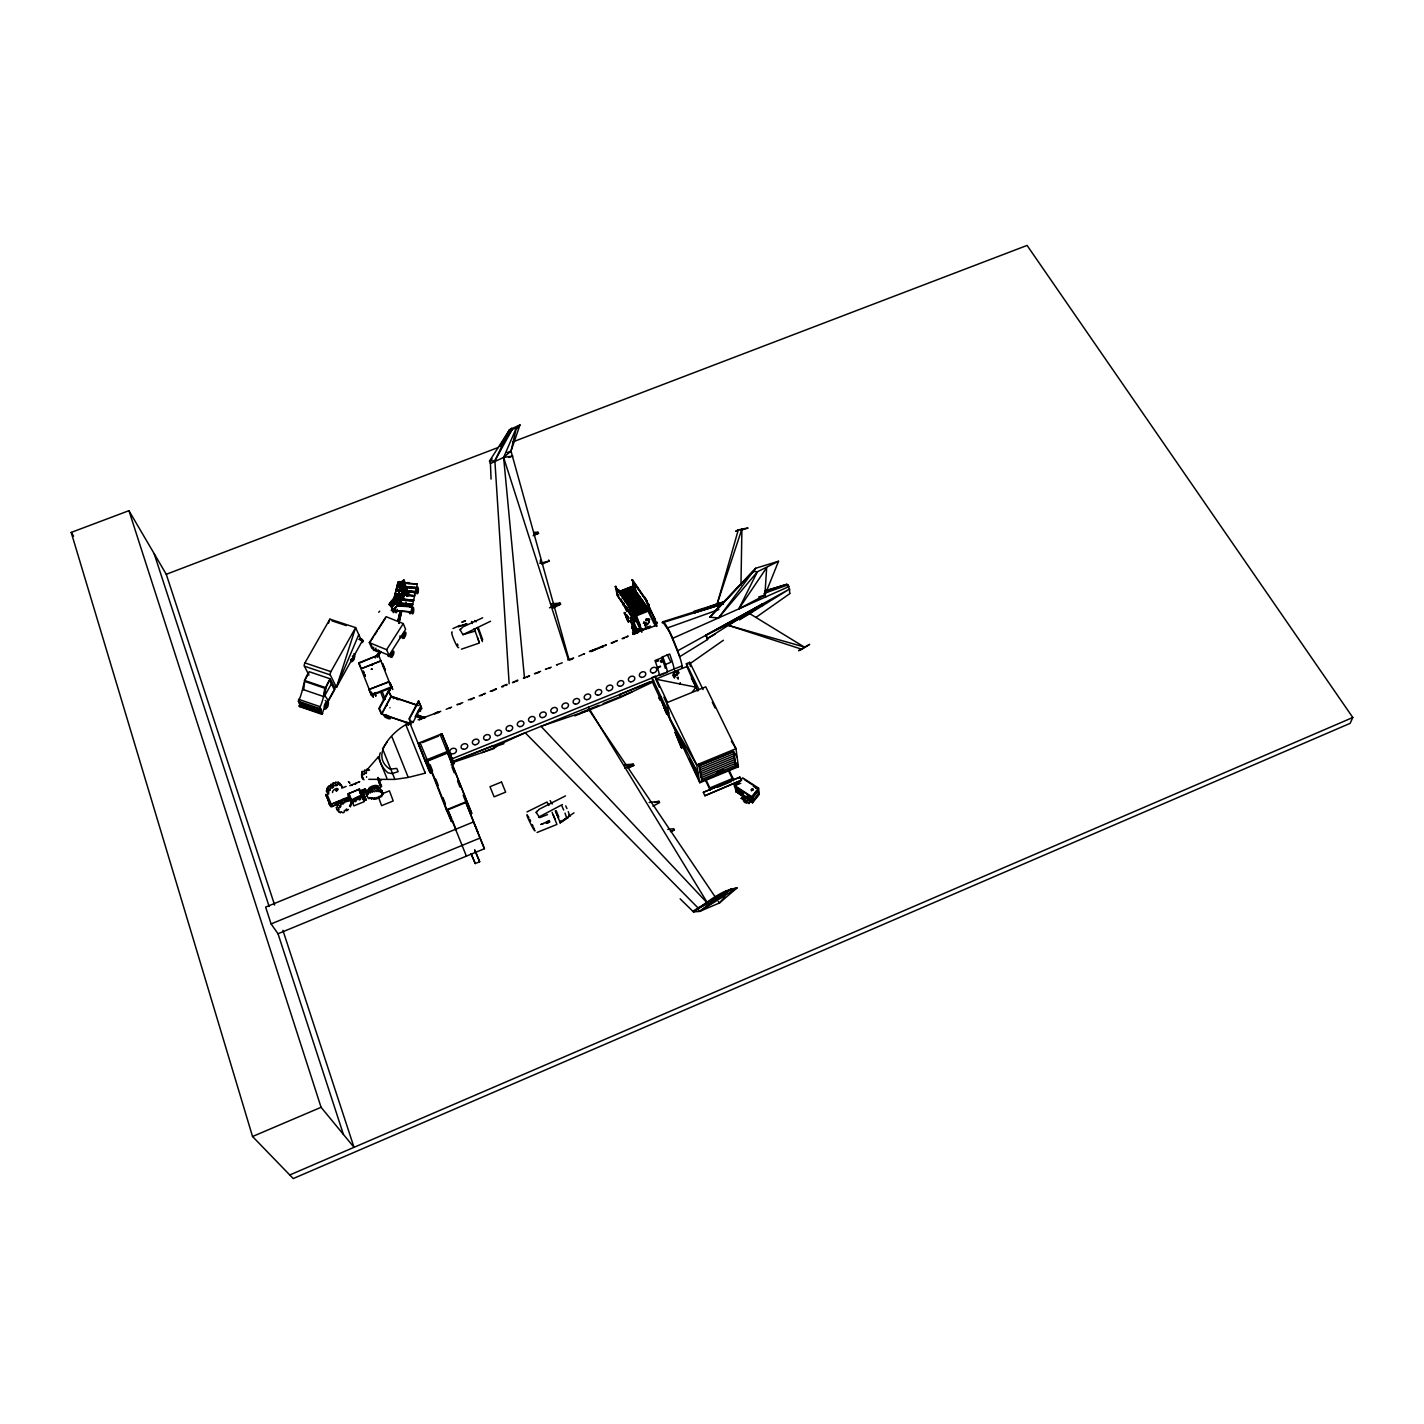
<?xml version="1.0" encoding="UTF-8"?>
<svg xmlns="http://www.w3.org/2000/svg" width="1424" height="1424" viewBox="0 0 1424 1424"><rect width="100%" height="100%" fill="white"/><g stroke="black" fill="none" stroke-linecap="round" stroke-linejoin="round"><path stroke-width="1.5" d="M637.062 633.093L636.866 629.212L634.107 624.371M351.835 802.94L350.767 802.477M789.608 592.437L789.608 589.589M361.571 776.116C362.23 778.981 361.5 772.591 362.408 775.938L362.675 773.873L364.33 774.389L364.633 772.573L366.182 773.535L366.591 771.808M645.82 619.867L646.888 618.87L647.03 620.65L645.82 619.298L647.315 619.262L646.211 620.561M407.389 583.021C410.432 583.003 408.617 582.202 406.997 583.288M674.371 678.109L674.086 674.353M758.725 596.923L764.902 595.143L778.536 561.27L757.39 571.789L738.825 608.885L764.902 595.143L764.955 590.835M677.041 677.415L678.233 679.141L678.162 677.201M629.622 621.327L628.322 621.843L624.228 612.427L628.358 619.12L628.233 617.055M740.961 585.264L741.904 529.016L748.063 528.037L740.302 530.387M632.932 634.392C637.988 631.936 629.283 631.882 634.588 633.199L638.717 631.704M657.247 622.199L655.77 624.246M678.696 672.413L677.788 671.024M402.992 581.223L402.939 582.042M389.731 603.1L390.336 602.405L392.009 604.292M393.238 600.18L392.615 599.967M394.163 603.438L393.095 603.509L395.356 601.213M397.278 594.947L398.15 595.125L396.709 595.463M401.372 596.086L399.468 597.653L401.052 601.836L399.29 600.679M401.675 596.478L399.094 592.954L401.55 596.656M634.552 633.591L632.398 626.667M676.08 671.825L674.94 671.042C673.16 673.303 678.162 671.024 674.94 671.042L674.994 672.27M628.322 621.843C624.513 614.189 629.586 619.048 627.77 617.464M380.119 795.927L379.14 798.063L378.909 796.532M337.951 810.185C338.467 812.445 337.737 808.903 339.054 809.882L338.253 807.96L340.211 807.39L339.517 805.699L340.834 806.5L340.941 804.008L343.148 804.062L341.707 801.908L339.66 801.712L339.944 803.652L338.147 803.367L338.592 805.361L336.99 805.112L337.648 807.07L336.153 807.515C336.171 808.939 341.101 814.973 340.799 812.036M764.902 595.143L766.664 567.642L738.825 608.885M327.823 798.33L328.268 799.701M631.829 627.557L633.484 621.914L636.101 620.259M369.884 797.565L368.976 798.757M378.303 796.781L377.093 798.775M341.493 786.635L342.436 787.187L338.111 781.847L337.435 783.058L335.672 781.972L335.583 783.485L333.75 782.613L333.625 784.339L332.735 783.093L331.561 785.567L333.341 787.419L333.768 785.336L336.242 785.799L335.744 784.41L337.239 785.443L338.164 783.805L339.855 785.033C338.253 781.99 342.169 786.974 340.834 784.428M637.062 632.719L636.581 628.856M363.885 800.163L361.162 794.77L362.141 797.191M566.663 817.892L565.008 813.086M299.592 704.827L322.554 713.335L321.984 714.332L299.432 706.571L299.592 704.827L300.802 705.841L298.328 701.213C303.472 691.797 302.689 680.53 309.204 671.719L330.243 678.839L335.156 688.807L326.879 703.652M371.86 797.814L371.682 799.327L370.471 797.671M321.753 713.05L319.368 708.44C324.476 698.97 323.8 687.703 330.243 678.839M303.686 689.732L304.7 681.402L324.708 688.201L323.64 696.55M376.274 797.387L376.078 799.006L374.993 799.202L374.743 797.671M324.814 695.588L325.882 687.258L329.727 680.387L334.302 689.625L328.25 700.466L324.814 695.588L331.418 683.787M359.898 791.317C357.976 791.53 368.994 804.791 363.369 797.885M374.049 797.76L373.836 799.327L372.536 797.832M632.096 626.4L634.677 632.986L631.722 627.076M359.453 789.448L364.028 800.893L366.039 799.665M373.996 788.042L372.216 787.668L372.643 792.189L370.365 791.352L370.596 792.901L369.136 791.975L368.211 794.325C366.716 792.474 366.644 797.938 367.214 796.194M657.407 622.822L655.805 623.854M406.303 725.492L405.822 724.674C391.831 732.417 369.742 755.788 390.034 769.227L396.762 768.408L398.133 771.666L391.885 773.606L387.809 772.751C382.558 768.141 377.378 759.918 380.279 752.78M626.453 617.856L627.575 619.921L624.958 613.352L627.503 619.849L626.863 618.799M568.888 659.187L511.002 451.105L516.36 427.876L519.956 424.939L511.002 451.105L503.615 457.46L490.426 463.548L491.066 479.087M394.786 597.421L398.898 592.936M396.21 598.365L400.322 593.879L398.809 593.025M392.17 606.855L391.529 610.54L410.984 611.911L417.25 583.965L397.937 582.647L397.136 585.958L416.627 587.667L397.136 585.958M397.955 621.309L400.233 610.878L397.83 621.042M398.845 623.178L401.71 610.985L398.951 623.463M392.971 604.559L393.077 602.993M393.95 599.504L393.327 602.868M394.163 598.454L413.708 600.198L394.163 598.454L395.107 594.484L414.74 595.748L395.213 594.022L396.032 590.586L415.541 592.295L396.032 590.586M396.192 589.945L415.683 591.654L396.192 589.945L396.976 586.635L416.467 588.343L396.976 586.635M391.529 610.54L392.312 607.229L390.461 606.054L393.611 609.935L398.079 605.093L396.976 602.138L394.982 601.035L390.568 605.734M392.846 604.969L393.7 601.409M393.683 599.415L397.937 582.647M627.308 616.236L626.649 614.83L626.916 615.844M635.674 631.704C635.531 633.894 636.688 631.099 635.122 632.932L633.573 633.822M632.754 632.808L634.588 633.199L634.481 632.185M787.258 585.745L789.341 588.61M396.566 599.913C398.311 599.095 395.908 601.747 396.815 598.899M723.623 602.263L717.215 603.776L738.255 530.031L741.904 529.016L717.215 603.776L694.698 612.747L693.933 611.341L723.588 601.978M674.371 674.887C671.736 676.471 674.958 672.822 673.481 675.617L674.851 677.112M352.956 802.193L351.052 799.38M463.352 624.994L458.492 626.311M646.941 627.895L644.574 628.838L647.19 628.233M362.675 795.98L364.704 797.226M364.971 799.024L362.871 797.404L363.351 795.713C366.947 796.354 362.319 804.435 365.185 797.707L362.728 796.105M362.942 797.529L363.067 796.23M363.636 799.416L364.277 795.233L366.057 800.039M364.775 796.621L364.615 798.063M365.185 797.707L364.829 799.487M365.541 798.65L365.06 800.341L365.541 798.65L362.924 796.692M328.57 623.231L329.887 619.137L355.626 627.61L361.91 641.619L336.42 687.347L334.035 686.528M336.42 687.347L355.626 627.61L330.902 671.647A2.528 1.05 -70.4 0 0 330.332 674.94L336.42 687.347L358.777 634.659M401.479 596.531L401.924 597.51M446.371 748.953L446.424 748.009M634.57 624.513L633.68 624.121L633.271 625.99M351.425 805.147L350.696 802.922M409.008 583.609L408.617 582.612M547.528 814.581L539.749 817.661L536.225 812.517L539.073 809.295L565.488 795.891M662.658 703.687L666.824 714.207L660.896 699.148M372.412 790.64L374.779 791.762L375.242 790.124L377.004 791.602L377.431 790.071L379.069 791.744L378.837 790.213L380.813 792.225L380.564 790.676L382.059 792.972L382.077 791.708L382.077 796.105L381.828 794.574M440.764 711.306L418.086 719.761M397.634 604.826L393.166 609.65M633.164 625.741L630.423 620.917L633.716 619.618M737.917 791.477L737.454 788.042L747.262 794.396L747.689 797.814L737.917 791.477L738.558 790.017L743.435 793.168L742.794 794.645L742.349 791.21M389.428 604.399L391.262 602.477M512.658 441.956L1027.078 245.426L1352.8 717.5L1350.148 723.339L293.237 1178.574L252.546 1136.512L71.2 532.416L128.943 510.682L166.27 574.299L274.636 905.059M517.179 428.393L519.956 424.939L509.632 429.656L494.876 460.789L509.151 683.734M361.856 790.783L362.177 791.958M362.337 792.26L361.696 792.527M363.903 791.281L363.298 790.035M364.046 791.566L363.405 791.833M365.292 789.394C368.798 791.815 359.453 793.791 362.711 792.438L361.803 790.64M364.366 792.171L363.921 791.228M365.309 789.982L364.864 789.056M365.47 790.284L364.811 790.534M365.915 790.587L364.989 791.317L366.004 790.747M475.456 631.01L462.942 634.659L460.112 629.853L462.925 626.934L482.665 617.785M348.132 793.844L359.578 789.092L348.132 793.844C345.783 813.496 379.638 784.019 350.553 800.519M402.066 583.715C399.414 582.024 402.689 587.649 401.604 584.801L404.612 583.644L407.104 589.874L404.879 590.746L401.265 581.455L403.401 586.296L402.654 584.178M649.273 621.202L647.795 623.961L645.179 623.125L645.624 622.306L646.229 624.05L647.795 623.943L649.13 622.395M412.853 722.716L421.308 706.749L418.496 700.982L409.026 718.764L410.539 722.235M411.091 722.627L409.471 718.924L418.941 701.124M415.06 716.877L420.721 706.251L418.496 700.982M422.038 718.408L416.075 716.165L416.787 714.812L424.601 717.465M348.738 793.595L350.375 798.953L353.277 802.62M381.436 714.083L390.941 696.496L388.432 690.836L378.855 708.493L381.436 714.083L409.881 723.784M411.305 723.979L381.81 713.922L391.333 696.318L388.432 690.836M381.81 713.922L379.407 708.689L388.983 691.032M524.424 677.486L503.615 457.46L516.36 427.876L512.177 429.461L494.876 460.789L489.5 461.091L490.426 463.548M632.719 629.141L632.612 627.913M753.492 571.985L755.539 568.283L778.536 561.27M321.005 709.259L320.382 710.38L317.214 709.294M321.984 714.332L323.764 709.223M363.138 640.586C360.29 646.407 366.271 637.365 359.079 639.251M300.286 702.584L299.645 703.687L320.649 710.914L321.272 709.793L320.471 708.209L319.83 709.33L298.809 702.103L299.432 701L299.36 703.171L302.511 704.257M299.432 706.571L300.001 705.574M304.807 680.085L308.688 673.267M308.937 675.083L304.398 666.183A2.51 1.086 -70.3 0 1 304.932 662.908L329.887 619.137M499.984 446.531L509.632 429.656L512.177 429.461L511.608 428.126L507.086 435.53M529.568 675.777L523.373 678.109L524.975 677.913M645.98 624.335L645.357 625.385L647.155 626.079M540.586 671.363L534.409 673.694L535.994 673.499M502.583 442.953L504.826 439.251M632.986 628.821L632.897 629.906M631.829 627.29L633.057 628.322M635.585 632.292L633.271 633.324L635.104 632.879M389.055 655.343L405.609 629.337L403.277 623.605L386.046 616.663L369.314 642.616L371.824 648.276L389.055 655.343L386.616 649.7L369.314 642.616M509.632 429.656L489.5 461.091L492.206 458.884M375.224 657.906L379.496 651.213L380.813 651.747L377.716 657.034M376.399 656.5L379.496 651.213M377.609 656.767L380.813 651.747M386.616 649.7L403.277 623.605M634.588 633.199L634.766 632.274M370.863 640.889L370.026 642.188L372.198 647.101M371.717 639.59L373.515 636.777M374.387 635.424L377.324 630.868M378.286 629.408L385.566 618.087M372.02 790.338L371.148 788.415L370.4 790.32L368.407 789.661L368.193 791.53L367.695 790.195L366.644 794.467M507.514 436.545L512.177 429.461M389.713 603.011L390.318 602.388M392.846 600.679L393.024 600.412M397.581 599.985L398.239 599.041M635.407 631.953L635.941 632.986L635.371 631.989L633.271 633.324M404.274 583.306C406 581.508 403.045 585.104 403.241 580.351M611.11 642.989L617.322 640.515L615.666 641.601M718.515 617.927L755.539 568.283L709.828 617.197L718.515 617.927L757.39 571.789L753.296 571.291L714.99 610.949M490.176 691.37L496.139 688.789M622.003 638.628L628.126 636.047L626.524 637.258M382.504 748.757L387.008 742.278M692.135 692.206L695.98 687.205L686.866 666.521L686.404 663.691L689.768 662.32L703.082 689.608M632.078 617.535L632.594 619.209M403.33 580.654C404.238 578.197 402.155 585.033 405.217 586.314M752.709 797.849L758.155 791.032M748.704 803.385L746.621 801L748.33 798.917L743.186 796.746L741.228 798.526L742.847 796.532L744.859 796.675L750.662 801.605L748.704 803.385L750.306 801.374M759.241 793.755L752.442 802.246L736.083 791.637L745.25 798.081M748.882 800.448L752.513 802.798L759.295 794.307L758.6 788.131L742.669 777.842L735.371 786.76L734.339 786.012L735.104 785.069L734.357 786.101M752.513 802.798L751.765 796.657L758.6 788.131M734.268 783.734L736.244 784.304L734.998 784.215M734.286 783.965L734.837 783.164L735.282 786.244L734.499 783.592M734.962 783.894L735.282 786.244M735.371 786.76L736.119 785.817M634.89 621.594L636.386 620.953L635.353 621.487M397.545 603.064L412.64 604.702L397.545 603.651M403.348 586.368L403.01 587.293M744.165 797.796L745.784 797.654M724.869 896.604L719.494 902.976L699.629 911.396L693.452 911.894L680.12 898.811M401.39 596.709L400.073 593.612M362.639 777.753L362.657 779.106L361.874 771.861L362.301 773.161L362.408 771.292L364.117 771.808L364.758 769.868L366.004 770.989L366.805 769.156L368.051 770.437L367.819 768.907L378.232 757.034L379.033 758.387M378.517 787.579C379.389 782.755 364.918 787.009 369.368 791.139M399.592 597.421L400.589 597.635M393.113 603.598L391.28 601.266L393.416 603.349M351.621 800.947L350.66 797.849M398.293 598.667L401.693 595.161L402.743 597.671M399.699 597.831L401.835 595.285M391.885 606.606L396.299 601.907M397.278 601.053L399.414 598.774M400.019 598.596L401.354 597.119M396.744 602.192L392.33 606.891L389.09 604.363L390.639 602.459L391.653 603.011L389.749 605.129L391.137 603.723M397.616 601.266L399.735 599.006L398.15 597.813L395.854 600.109L398.72 604.346L396.958 603.206M403.099 596.709C406.392 592.633 396.068 604.007 403.704 596.478M403.971 596.3L401.105 598.863M401.443 598.685L403.864 596.158L402.974 596.353M398.56 604.096L400.625 601.889M378.695 612.267L379.745 611.145M389.482 604.951L390.852 603.509L392.081 604.079L391.244 603.011M392.365 601.622L394.43 599.433M399.877 593.594L395.783 598.009L396.78 600.697M401.034 595.873L399.735 598.525M709.828 617.197L753.296 571.291M538.539 817.18L562.391 804.56M526.987 811.929L547.012 802.032L548.881 805.486M658.333 660.932L657.425 661.092M404.541 584.534L403.722 585.798L404.167 584.908M325.918 795.215L326.879 797.066M326.541 796.354L325.811 794.361L329.816 804.702M348.435 809.402L347.616 810.149L346.566 809.01M648.917 620.989L649.682 619.333L648.294 618.959M541.245 824.425L549.486 820.544L547.35 821.684M451.657 707.087L446.157 709.277M743.435 793.168L737.81 790.64L738.558 790.017M462.8 702.619L456.873 704.613L457.834 704.702M342.08 802.905L344.857 802.744L344.377 801.249L346.708 801.712L346.192 800.359L348.435 801.125C346.673 798.686 351.924 802.139 349.984 800.324M402.672 586.581L405.626 586.154L404.63 583.68M404.968 582.452L403.953 579.853L404.612 582.558M551.266 667.197L545.428 669.298L546.335 669.28M341.03 801.605L339.446 800.911L341.279 800.947M562.249 662.819L556.428 664.883L557.318 664.883M698.49 909.936L699.629 911.396L727.45 891.976L726.792 890.659L693.452 911.894C706.767 902.78 720.508 890.303 737.009 887.935L719.494 902.976L718.301 901.534M589.411 651.551L595.517 649.237L594.538 649.985M560.184 822.823L565.15 819.014M568.39 817.554L560.059 822.912M600.341 647.172L606.339 644.769L605.449 645.624M726.792 890.659L699.629 911.396L737.009 887.935L724.549 892.403L692.883 911.164M380.849 797.155L381.507 794.912M496.353 689.091L494.804 689.999M689.074 664.314L723.392 640.248M755.913 617.429L790.231 593.345M637.204 629.711L637.489 632.737L637.169 629.746L641.957 628.536M573.979 812.855L560.575 821.933L560.362 820.936M707.586 639.518L707.443 638.522L762.125 604.203L762.588 605.645L761.911 604.292L748.899 614.082L705.895 635.229L707.586 639.518L679.675 656.713L670.01 632.665L662.747 621.825A25.632 3.097 68.1 0 0 662.338 622.982L662.747 621.825L704.595 608.6M674.104 676.044L673.321 676.542L674.549 676.827M717.002 897.885L720.651 895.571M724.282 893.257L731.562 888.647M800.84 649.825L809.669 644.342L798.615 650.732L800.786 648.935L728.091 625.261L762.125 604.203L705.895 635.229L707.443 638.522L715.026 634.25M468.3 699.914L474.281 697.76L473.444 698.454M739.519 619.867L789.679 588.966L677.646 650.821M529.265 676.008L527.361 677.005M628.767 617.535L628.18 617.464M567.838 660.06L573.641 657.995L572.697 658.725M583.626 654.346L584.588 653.616L578.749 656.197M424.299 717.981L425.224 717.66M638.557 632.256L637.365 632.915M350.553 799.256L351.764 800.858M632.915 632.612L634.73 633.075L632.47 632.114M666.77 702.744L696.71 764.866L699.789 782.755L738.397 766.788L736.012 748.668L705.77 686.831L666.77 702.744L669.992 719.69M670.989 831.776L674.335 829.943L673.766 828.697L667.785 829.409M652.975 806.18L659.597 802.566L659.045 801.356L649.148 802.46M483.911 694.36L485.406 693.31L479.212 695.927M506.054 685.496C511.216 682.06 496.353 688.451 503.669 686.493M517.749 680.725L516.342 681.42M635.3 621.416L636.386 620.953M657.906 660.469L656.713 661.59L657.318 660.718M552.726 608.262L560.575 604.239L560.095 603.171L550.643 603.794L553.082 606.304L560.575 604.239M344.074 812.481L344.288 810.683M462.141 622.074L465.452 620.757L461.999 622.128M539.927 563.352L549.166 561.038L548.685 560.006M628.126 768.141L633.822 765.4L633.288 764.207L624.62 764.706L624.798 768.141M574.762 715.898L620.383 697.44L653.349 681.776M439.393 712.178L437.827 712.872M450.554 707.71L448.987 708.404M539.126 672.253L537.56 672.947M550.127 667.856L548.56 668.532M572.039 659.063L569.671 660.077M377.823 788.576L381.116 786.546M645.553 628.803L646.603 628.447M452.957 628.554L460.041 625.367M458.332 626.827L463.37 625.029M541.939 564.26L549.166 561.038M766.005 592.722L787.899 584.89L788.825 586.635L672.644 638.344L667.553 627.895L718.817 609.579M533.146 535.727L538.521 533.359L538.058 532.327L533.929 532.345M289.766 1174.978L1352.8 717.5M252.546 1136.512L321.076 1107.302L354.024 1147.335L282.913 930.335M549.486 607.834L553.082 606.304M705.93 904.507L697.974 907.871L525.189 732.755L493.932 747.013L503.9 743.702M437.471 712L434.462 713.709L436.225 713.442M460.949 703.598L459.293 704.257M472.056 699.148L470.418 699.807M593.132 650.679L590.782 651.569L603.456 646.371M650.181 681.669L619.636 694.556L620.383 697.44M633.502 626.969C634.552 620.935 636.599 634.267 642.028 628.821M705.539 780.352L710.256 790.284L709.882 787.917L732.986 778.323L729.159 770.402M703.349 792.314L739.91 777.148L741.406 780.192L704.862 795.749L703.349 792.314L739.91 777.148M717.945 787.098L731.402 781.527M741.406 780.192L704.862 795.749M735.211 765.578L701.391 779.569L702.05 780.993L699.415 765.436L733.805 751.267L735.905 767.002L733.378 751.836L699.059 765.987M699.398 767.945L733.645 753.812M699.736 769.903L733.912 755.806M471.095 853.919L475.26 863.549L479.674 861.734L474.815 850.039M700.074 771.844L734.161 757.764M700.394 773.802L734.428 759.74M700.733 775.724L734.695 761.698M734.962 763.638L701.053 777.664L698.739 764.012L699.415 765.436M716.77 772.128L719.565 770.971L720.046 771.986L717.411 774.158L716.77 772.128L717.269 773.214L722.591 771.025L723.214 769.53L723.712 771.007L722.68 771.434L722.182 769.957M717.037 772.751L723.214 769.53M699.665 781.99L738.291 766.023M474.263 628.625L479.407 643.025L461.447 649.166M681.491 747.956L675.101 732.328L681.491 747.956L684.926 746.532M478.072 832.684L473.569 821.915L265.629 907.088L271.094 923.927L479.995 838.06L465.862 802.513L447.795 809.882L466.396 856.144M271.094 923.927L278.018 933.752L484.427 848.704L465.862 802.513M427.147 760.612L446.353 809.829L466.841 801.463L447.35 752.459M451.105 764.83L454.042 763.638L448.774 750.893L424.975 760.487L430.546 773.143L432.309 772.431L420.044 742.527L420.418 743.399L418.264 743.239L441.938 733.734L448.151 749.131M482.095 752.602L496.46 746.781M580.583 712.73L599.059 705.254M603.171 703.598L631.9 691.975M363.957 800.769L365.861 800.003M381.703 793.969L389.428 790.836L393.22 800.947L381.614 805.664L378.606 797.547M354.095 805.77L364.17 801.676M660.896 697.084L660.344 696.336L660.914 699.291L659.775 699.771L660.718 698.258M341.76 788.166L346.121 786.404M349.717 785.656L359.702 781.616M350.874 785.461L352.493 785.016M354.95 783.805L356.659 783.111M358.385 782.417L359.453 781.99M355.324 784.019L355.929 783.627M658.048 667.197L660.469 666.272L658.226 667.696M658.173 667.607L660.522 666.45M664.972 664.634L670.9 662.249L667.215 654.577M428.588 760.701L446.406 753.51M360.717 791.085L365.167 789.359M361.945 790.943L361.376 791.922M363.672 790.249L362.942 790.943M364.313 790L365.381 789.555M361.037 791.673L362.105 791.246M362.746 790.979L363.814 790.551M361.18 791.975L362.266 791.548M363.974 790.854L363.262 791.53M364.615 790.587L365.701 790.16M350.126 796.639L346.192 798.668M364.775 790.89L365.843 790.462M361.5 792.563L362.568 792.136M363.209 791.886L364.277 791.441M336.135 802.869L343.131 800.039M364.437 791.744L363.369 792.171L364.206 791.869M365.078 791.477L366.146 791.05M368.887 789.626L377.609 786.119M378.072 777.433L380.511 785.532L378.606 778.483M362.159 793.417L366.324 791.691L365.078 788.967L360.575 790.783L361.874 793.293M380.564 786.778L381.65 786.333L378.125 778.163M699.789 782.755L653.242 683.876L651.978 677.61L655.165 676.311L667.269 701.836M361.714 795.446L365.737 793.827M450.536 759.419L664.189 673.054M666.236 672.217L682.096 665.827L682.31 668.39A25.632 3.097 68.1 0 0 675.243 644.556A25.632 3.097 68.1 0 0 663.798 622.288L723.499 603.865L694.698 612.747M350.607 800.662L364.099 795.553M686.866 666.521L655.716 679.123L659.348 687.151M451.39 762.605L653.758 680.761M422.43 742.58L438.521 736.119M442.294 734.588L440.176 734.446L452.28 764.35M543.452 823.553L540.853 824.407M634.463 613.78L647.635 608.529L648.988 612.427M631.081 615.987L629.889 607.425L615.293 586.492L617.304 595.463L631.081 615.987L629.283 607.656L615.293 586.492M634.677 614.776L647.831 609.525L647.635 608.529M633.52 615.898L648.596 609.881M633.698 617.055L630.334 618.39L633.627 616.77M635.602 616.147L648.774 610.896M641.868 632.309L634.837 615.631L648.312 610.255L648.579 611.572M648.846 611.323L656.517 626.453M641.103 631.117L634.73 617.731L635.905 617.268M628.215 621.629L633.983 619.315M634.339 619.387L633.11 610.825L618.425 589.678L632.559 611.038L634.339 619.387L625.047 605.574M634.73 617.731C630.013 599.451 640.729 623.926 640.052 628.518M655.022 622.519L653.936 616.699L656.856 626.311M423.159 717.945L425.634 717.037M590.034 651.266L603.883 645.713M621.896 593.185L631.793 589.251M617.304 595.463L631.669 615.738M620.579 594.289L634.481 588.771M621.736 594.965L634.623 589.839L635.727 592.153L630.209 594.342M371.326 694.823L391.226 686.92L388.877 681.598L368.887 689.519L389.019 682.007L391.529 687.685L371.646 695.588L368.887 689.519M621.469 595.606L635.389 590.07M383.732 699.949L380.546 691.744L382.184 691.405M622.626 596.282L635.531 591.156L636.635 593.452L636.439 592.455L623.516 597.599M622.359 596.923L636.314 591.387M630.529 594.751L636.51 592.384M623.249 598.24L637.222 592.687M624.424 598.917L637.365 593.772L638.486 596.086L638.272 595.09L625.314 600.252M624.139 599.575L638.148 594.004M630.173 597.706L635.709 595.517M625.047 600.892L639.056 595.321L641.245 600.074L641.049 599.077L628.037 604.257M627.379 600.501L636.635 596.834M626.222 601.587L639.198 596.425L640.319 598.739L639.981 596.656L625.955 602.227M628.287 601.836L637.543 598.151M627.13 602.922L640.124 597.742M640.907 597.973L627.486 603.367M644.36 596.656L646.816 600.679L632.434 579.693L633.716 588.949M629.194 603.171L638.468 599.486M627.753 604.915L641.832 599.308L642.972 601.64L638.949 603.242M630.102 604.524L639.394 600.821M628.945 605.609L641.993 600.412L644.057 604.096L640.319 605.592M628.678 606.25L642.776 600.643L643.114 602.761M631.01 605.859L640.319 602.156M627.984 607.692L642.918 601.747M635.834 590.604L634.339 583.377L648.846 604.559L650.501 612.925M629.283 607.656L643.701 601.978M631.936 607.211L637.525 604.986M630.779 608.315L643.862 603.1L644.983 605.449L637.507 608.44M630.494 608.974L644.645 603.331L645.784 605.681M631.686 609.668L644.805 604.452L645.926 606.802L634.695 611.288M631.419 610.326L645.588 604.684L645.926 606.802M624.317 613.388L625.634 612.872M630.743 611.786L645.748 605.805L646.888 608.155L633.751 613.406M649.54 611.056L648.846 604.559M649.308 611.234L648.383 605.218L655.254 619.458L656.589 625.367L654.809 621.38M632.345 611.697L646.532 606.037M633.538 612.391L646.692 607.158L647.831 609.525M490.568 621.238L462.942 634.659M618.817 591.672L632.683 586.172L633.787 588.468L633.591 587.471L619.689 592.989M618.853 591.85L632.719 586.35L633.876 589.251M621.006 591.886L630.903 587.952M626.774 616.521L627.664 616.111M626.791 616.77L627.681 616.289M371.646 695.588L358.723 662.854L378.57 655.04L391.529 687.685M358.919 663.335L378.57 655.04M361.376 668.604L381.098 660.807L361.393 668.71L358.723 662.854M399.29 584.677L399.254 583.164M402.173 582.131C402.689 580.565 403.01 583.146 403.562 582.647M399.752 583.715L399.236 584.659L399.788 583.947M401.301 584.071L401.568 582.719M400.536 584.036L398.72 584.73L397.741 582.256L399.557 581.562L400.678 584.41L398.827 584.997M401.176 584.338L402.084 584.036L403.295 587.311L401.123 581.615M401.728 585.086L402.725 585.602M403.633 584.178L403.508 585.282M399.592 586.83L401.479 586.314M399.699 587.097L401.515 586.421L402.476 589.216M400.304 588.61L401.96 587.898M405.733 586.528L403.953 583.555L404.719 585.78M401.337 589.732L401.871 588.949M403.811 588.023L406 587.08M402.529 589.002L400.749 589.767L399.752 587.24M400.874 586.403L401.23 589.554M400.927 590.177L402.6 589.536M401.283 591.013L402.939 590.355M405.466 590.266L405.965 589.287L406.356 590.337M403.633 587.685L407.086 596.193L409.311 595.339L405.448 586.991L406.819 589.216M402.155 592.242L403.704 592.882L402.244 593.452L401.39 591.298L403.063 590.64L403.579 591.957L401.906 592.615L397.777 582.345L399.574 581.633L403.562 591.903M402.654 590.8L403.384 593.683M402.333 593.63L403.793 593.114M402.832 593.897L403.935 593.452M405.876 593.132L408.101 592.259M403.063 594.502L404.434 594.698L402.903 594.075L403.33 595.161L402.387 592.259M454.007 760.879L493.416 745.606L494.448 748.401L451.533 762.944M166.27 574.299L498.133 447.51M507.122 452.601L511.002 451.105M508.92 457.496L512.8 456.018L503.615 457.46L568.301 659.419M635.798 633.609L633.199 634.41M614.1 642.295L611.946 643.025M603.224 646.656L601.693 647.208M482.344 695.054L480.742 695.624M493.202 690.693L491.013 691.405M670.437 831.349L674.335 829.943M631.971 586.991L632.256 587.044M336.473 791.068C339.517 788.682 333.198 789.875 336.545 790.996M541.049 726.347L589.127 710.095L715.827 897.868M514.723 682.078L512.462 682.612L517.677 680.049M624.175 638.255L622.822 638.664M407.727 582.487L409.133 582.79M766.646 590.551L787.169 584.214L766.575 590.444M626.596 767.589L633.822 765.4M550.145 800.608L552.138 804.026M639.981 629.301L641.975 628.696M642.028 628.999L638.717 630.031L642.135 629.177M343.184 812.855L341.297 811.947M654.88 802.513L659.045 801.356M397.492 603.135L412.746 604.239L395.356 602.672M337.007 804.382L335.655 802.21L344.875 798.615M554.221 604.719L560.095 603.171M717.215 603.776L723.428 602.174M632.007 627.005L633.182 628.554M627.806 765.596L633.288 764.207M425.046 772.182L425.295 773.161L408.083 777.486L394.733 779.409L368.763 779.32M408.154 723.285L408.065 724.371M533.786 533.341L538.058 532.327M534.196 534.338L538.521 533.359M632.861 626.168L634.303 624.317M367.819 768.907L369.599 770.188M424.441 717.91L416.787 714.812M358.866 789.501L361.767 796.514M633.733 624.21L636.688 628.821L638.575 629.408M734.98 784.037L740.711 783.414M738.753 784.161L735.087 784.553L736.546 791.05M537.062 832.47L556.962 824.425L552.103 812.321M648.596 620.277L648.703 618.888M633.733 633.021L634.695 633.039M329.3 804.311L329.62 803.207M330.03 805.058L328.855 802.015M329.923 805.432L330.777 806.304M638.593 629.568L637.632 629.515M398.079 583.021L417.25 583.965M400.447 599.7L413.53 600.964L394.128 599.611M397.011 604.915L412.141 605.965L412.141 606.927L397.029 605.876M396.869 605.503L412.284 606.339M391.369 610.166L410.984 611.911M634.623 632.79L632.968 633.004M741.228 798.526L743.364 798.882L744.983 796.888L743.239 798.686L749.06 803.617M331.561 785.567L332.486 788.059L330.243 788.006L330.172 790.338L328.908 789.59L328.624 793.417L327.698 792.598L328.588 794.094M697.831 691.032L695.98 687.205L655.716 679.123L655.165 676.311M728.091 625.261L804.115 646.959L748.793 613.068M674.068 675.706L677.877 674.157L676.809 673.249L677.432 675.029L675.047 675.991L674.05 674.389M332.059 620.9L346.388 625.617M359.222 639.536L363.28 640.889M351.55 659.045L353.65 659.757M304.932 662.908L330.902 671.647M304.398 666.183L330.332 674.94M391.333 696.318L418.62 705.539M390.941 696.496L417.268 705.378M416.075 716.165L421.931 718.159M304.273 680.387L325.348 687.543M303.152 689.554L324.174 696.728M646.532 627.895L645.375 627.308M298.542 699.291L319.599 706.518M298.328 701.213L319.368 708.44M302.885 706.571L322.554 713.335M299.022 705.823L321.61 713.584M678.055 671.309L678.874 673.196L677.29 672.573M365.434 791.726L364.01 789.394M363.868 792.723L362.283 790.089M396.121 698.686L397.901 699.7M363.957 779.836L363.013 777.985M536.225 812.517L536.652 811.324M381.383 786.44L379.087 782.399M460.628 628.785L460.112 629.853M364.491 795.802L363.779 798.953M364.847 796.746L363.351 795.713M362.533 796.443L364.953 798.188M363.565 799.291L365.06 800.341M744.289 779.551L752.442 784.82M755.681 787.098L757.497 788.273L755.663 786.885L755.806 788.184M755.717 787.312L757.55 788.7M753.26 786.19L756.731 788.433M751.765 796.657L735.816 786.333L736.6 791.958M750.679 796.799L748.828 795.411L749.255 798.846M748.882 795.838L750.733 797.226M748.935 796.265L750.786 797.671M748.988 796.692L750.84 798.099M749.042 797.137L750.857 798.312M749.077 797.351L750.911 798.739M749.131 797.778L750.964 799.167M749.184 798.205L751.018 799.594M749.238 798.633L751.071 800.021L750.644 796.586M397.99 597.849L399.735 599.006M394.929 597.154L396.353 598.08M396.21 598.472L394.786 597.546L397.67 604.63M399.201 600.964L400.945 602.121L398.88 604.31L397.136 603.171M394.946 599.611L393.629 598.739L394.145 600.056M395.142 600.697L394.608 599.397M396.353 603.758L398.097 604.915M396.21 604.132L397.955 605.289M368.264 798.401L367.481 796.479M362.515 775.439L361.785 776.098M361.589 790.729L362.782 792.563M364.063 791.53L363.512 789.946M338.663 811.644L339.054 811.911M340.176 783.574L339.962 783.253M747.369 798.686L749.273 801.142M636.795 629.372L634.196 624.762L633.591 626.987M541.031 726.347L707.906 903.67L588.308 707.23M347.278 798.081L348.328 799.22L345.818 798.134L346.869 799.256L344.964 798.348L344.092 798.668L345.16 799.79L343.166 799.113L342.258 799.647L343.326 800.786L340.461 800.982L341.653 802.762M349.485 805.717L350.535 806.856L350.144 804.542M344.857 810.327L346.797 810.826L346.085 809.419M393.647 611.145L393.238 610.148M336.865 809.74L337.31 809.953M372.483 788.558L374.619 789.216L374.37 787.686L375.473 787.579L376.844 789.092L376.595 787.561L377.627 787.614L378.873 789.288L379.514 787.953L382.219 791.21M341.724 785.656L341.44 785.372M301.425 703.011L303.063 704.862M689.786 758.494L689.821 759.829M692.794 766.468L689.127 758.761M673.036 672.858L674.015 674.104M361.429 795.731C370.24 812.499 355.68 784.909 363.974 800.377M327.004 794.2L332.273 806.678M382.682 749.006L394.644 778.768M634.499 624.994L636.813 632.808M331.792 785.478L330.884 784.232L330.03 786.902L329.14 785.656L328.392 786.422L328.606 788.469L327.716 787.223L327.164 788.006L327.876 789.572L326.737 788.807L327.164 791.53L326.274 790.925L327.2 792.42M627.592 619.796L625.528 614.794L626.257 615.951M452.138 631.971C449.77 631.028 457.353 649.041 458.67 647.617M631.847 579.924L646.371 600.501M639.34 597.991L634.623 589.839M641.69 601.355L646.389 608.119L635.674 592.615L633.787 583.591M631.402 613.993L634.89 619.155L634.659 618.283M391.974 736.938L407.923 776.632M625.884 615.31L625.688 615.88M527.521 815.098C524.192 811.484 535.495 834.286 534.997 830.495M361.999 777.148L361.803 777.629M71.2 532.416L73.567 536.118M425.295 773.161L405.822 724.674M731.384 741.263L736.012 748.668L696.71 764.866L669.85 718.906L698.205 773.499M359.56 791.085L362.995 798.579M645.82 600.714L648.294 604.773M429.389 771.505L409.898 723.036L410.379 723.855M568.977 815.115L569.903 816.45L568.265 811.627M627.628 617.696L628.144 618.924M663.086 704.168L664.616 707.123M693.808 766.415L694.538 767.696M697.084 775.991L693.363 767.162M328.855 802.958L331.151 806.999M337.025 804.489L335.922 802.495L344.893 799.327M735.069 753.563L737.151 757.408M787.899 584.89L788.825 586.635M348.827 794.45L349.77 796.212M362.105 795.286L359.24 789.768L364.277 801.231M764.012 593.434L765.809 596.87M365.131 675.902L364.366 674.211M627.984 618.657L626.685 615.346M361.554 774.585L361.429 775.048M369.528 790.89L368.691 789.252L377.413 785.728L378.428 787.775M474.708 620.544L474.922 621.238M482.433 641.601L477.432 627.486L478.144 629.426M529.746 819.263L530.618 821.025M712.285 702.192L715.079 707.924M736.493 762.872L738.397 766.788M686.404 663.691L698.721 689.038M739.964 777.522L741.441 780.583M691.334 678.02L695.98 687.205M471.504 621.451L472.198 623.57M728.536 770.829L732.363 778.75M648.045 605.342L653.598 616.841M654.079 623.641L648.579 612.213L649.629 611.786L648.383 605.218M641.049 599.077L642.188 601.409L641.993 600.412M638.272 595.09L639.394 597.421L639.198 596.425M636.439 592.455L637.56 594.769L637.365 593.772M528.215 816.255L528.891 817.679M392.152 687.952L390.639 684.339L390.977 685.264M719.761 771.63L720.206 773.018M633.395 611.199L640.213 625.474L641.601 631.366L639.821 627.361M532.327 824.621L533.146 826.347M384.427 668.283L383.928 666.788M630.28 618.123L633.573 625.047M632.149 628.055L634.766 633.538M694.948 769.28L695.428 770.277M691.192 763.05L690.231 760.932M706.09 779.943L709.882 787.917M617.678 594.342L616.841 592.455L618.034 595.535M633.52 627.343L636.332 633.253M633.146 627.165L630.423 620.917M626.72 618.461L628.233 621.202L626.578 616.022M651.978 677.61L668.71 712.943M634.766 633.182L632.843 628.803M666.592 711.199L676.08 731.277M659.561 698.721L658.938 697.404L659.775 699.771M652.886 619.209L653.242 620.205L652.957 619.226M636.653 633.039L633.876 626.88M663.887 697.173L666.61 703.189M565.737 805.877L566.966 808.618M561.875 805.966L563.708 810.078M556.232 810.861L558.795 816.842M446.353 809.829L451.604 821.773L432.54 772.965M447.795 809.882L451.764 818.925M363.992 672.733L363.209 671.007L363.761 672.413M372.323 694.859L372.768 695.838L372.145 693.986M471.202 853.795L475.26 863.549M553.206 814.759L555.235 819.53M474.726 850.164L479.674 861.734M428.321 767.572L430.546 773.143M389.393 688.86L390.14 690.569L389.571 688.967M533.875 827.967L534.481 829.355M383.483 665.791L382.486 663.388L383.376 665.684M384.124 667.571C387.862 676.507 379.923 657.105 384.373 668.23M391.084 685.336L390.069 682.933L390.657 684.517M391.725 687.151L392.739 689.536L391.831 687.222M558.493 818.07L555.36 810.861L560.095 822.431M427.627 765.952L424.388 758.209M350.856 798.864L349.183 794.574M479.995 838.06L484.427 848.704M361.5 794.129L363.138 798.099M634.695 624.282L633.805 621.683M466.841 801.463L471.825 813.496L452.494 764.902M389.624 605.2L389.179 604.114L390.514 605.77M390.781 602.423L391.208 603.491M391.778 606.927L393.344 610.006M451.889 758.28L450.589 755.112M423.48 756.002L421.593 751.391M374.459 692.847L375.936 696.211L374.53 692.651M371.468 692.331L373.337 697.244L371.219 692.224M392.259 601.907L392.793 603.206M390.835 684.659L392.098 687.899M405.466 587.364L408.759 595.552L407.691 592.811M448.827 750.448L454.042 763.638M361.304 795.162L361.447 796.087L360.931 794.966M626.489 618.105L625.634 615.542M404.95 590.924L407.175 590.052M400.874 582.986L402.031 585.869M403.295 591.85L404.434 594.698M402.583 593.31C403.668 592.562 401.141 586.492 399.023 581.846L399.966 584.374M402.85 594.413L402.031 592.865L402.974 595.214M405.929 602.121L406.41 603.331M397.207 601.231L398.382 604.132M446.46 744.574L449.023 751.267M420.614 749.006L418.638 744.111M395.107 594.484L414.491 595.837M400.66 598.525L401.497 600.608M399.574 598.739L400.714 601.604M441.938 733.734L449.13 751.747L425.349 761.342L418.264 743.239M476.079 621.807L475.776 621.327M403.01 596.015L403.829 598.098M402.031 595.374L402.85 597.457M451.906 766.86L454.327 772.929M457.549 781.028L459.952 787.116M463.174 795.215L465.595 801.285M632.398 614.474L632.932 615.809M402.796 580.956L403.615 583.057M401.55 581.455L402.369 583.537M407.122 596.264L406.018 593.47L408.243 592.598L409.347 595.41M364.615 674.353L365.309 676.026M405.288 586.492L406.427 589.429M452.565 820.74L456.339 830.406M430.19 764.813L432.576 770.954M435.78 779.142L438.183 785.3M442.989 797.582L445.392 803.741M471.647 621.736L472.003 622.68M382.059 691.138L385.245 699.362M478.286 627.646L482.665 639.732M377.965 778.75L380.511 785.532M377.591 778.376L379.941 785.069M696.283 771.612L697.03 773.624M694.592 769.886L696.621 774.158L696.318 772.538M691.121 761.324L691.53 762.427M474.406 629.088L475.029 630.796M477.521 637.56L479.176 642.171M352.244 801.516L353.722 805.628M381.009 780.601L380.706 779.765M327.573 797.938L329.745 804.293M327.289 797.814L328.357 800.964M481.401 638.344L481.935 639.928M457.442 643.951L457.958 645.41M154.184 553.722L269.136 906.501M278.018 933.752L343.433 1134.465M128.943 510.682L321.076 1107.302M632.078 616.984L632.327 618.034M692.242 763.513L692.758 765.169M636.403 628.785L636.795 632.915M631.971 617.09L632.487 618.372M736.155 792.189L734.588 785.176M615.88 586.261L617.482 593.434M618.586 595.072L618.799 596.069M622.608 602.014L623.267 605.129L622.092 600.928M621.256 599.041L621.469 600.02M623.943 603.028L624.157 604.025M674.638 673.481L674.834 674.478M626.649 607.069L626.863 608.066M632.434 579.693L634.303 588.717M631.633 615.773L629.39 611.127L629.604 612.124M630.316 612.498L630.529 613.495M628.482 609.775L628.678 610.771M632.594 614.527L632.79 615.524M632.47 615.15L633.662 620.971L631.704 613.797M635.353 616.717L635.513 617.802M633.787 611.038L634.979 616.859M646.816 600.679L647.653 604.862M639.287 622.555L640.462 628.358M635.531 591.156L635.727 592.153M644.805 604.452L644.983 605.449M643.862 603.1L644.057 604.096M646.692 607.158L646.888 608.155M654.239 617.589L655.058 621.896M645.143 625.261L645.339 626.346M689.768 662.32L690.462 666.557M382.344 791.53L382.148 790.516M717.411 774.158L717.002 772.52L722.36 770.562M719.565 770.971L719.725 772.004M732.986 778.323L733.324 780.726M386.865 778.18L378.232 757.034M540.39 560.095L540.461 563.085M317.196 708.422L317.214 709.739M366.609 777.273A3.222 1.513 -10 0 1 366.591 776.685M332.611 792.581A3.24 1.566 -35.2 0 1 335.085 789.074A3.24 1.566 -35.2 0 1 338.075 789.661M654.488 626.133A25.65 2.99 68.1 0 1 655.894 625.456L647.973 628.625A25.668 2.884 68.1 0 0 646.977 628.144M674.175 669.013A25.65 2.99 68.1 0 0 669.689 654.043L661.697 657.247A25.668 2.884 68.1 0 1 665.293 668.265M647.422 628.393A25.65 2.884 68.1 0 1 648.757 627.735L640.836 630.903A25.668 2.777 68.1 0 0 639.554 631.544M325.17 700.59A4.147 1.727 -69.9 0 1 325.811 700.75M353.686 653.954A4.076 1.673 -70.7 0 1 354.006 659.098L353.277 660.416A4.076 1.673 -70.7 0 1 350.624 659.561M352.369 656.428A2.243 0.926 -70.7 0 1 353.704 655.983A2.243 0.926 -70.7 0 1 353.419 658.529L353.027 659.259A2.243 0.926 -70.7 0 1 351.568 658.778M394.056 612.16A3.382 0.961 -85.9 0 1 392.828 610.843M397.278 609.454A3.382 0.961 -85.9 0 1 396.335 612.658A3.382 0.961 -85.9 0 1 395.374 611.021M395.374 609.33A3.382 0.961 -85.9 0 1 395.605 607.639M410.931 612.106A3.382 0.943 -85.9 0 1 410.005 613.744A3.382 0.943 -85.9 0 1 409.311 612M409.97 607.407A3.382 0.943 -85.9 0 1 410.468 606.998M397.599 589.091A3.364 0.943 -86.1 0 1 397.848 587.418M415.167 593.274A3.364 0.926 -86.1 0 1 414.242 593.185M414.224 588.557A3.364 0.926 -86.1 0 1 414.651 587.364M375.01 650.145A3.435 1.46 -67 0 1 373.48 650.038A3.435 1.46 -67 0 1 373.711 647.208M378.214 649.931A3.435 1.46 -67 0 1 375.989 651.302A3.435 1.46 -67 0 1 375.954 648.116M389.571 656.108A3.435 1.442 -67 0 1 387.933 654.791M401.604 637.204A3.418 1.424 -67.4 0 1 400.002 635.834M408.474 725.332A3.631 1.246 27.2 0 1 406.16 722.929A3.631 1.246 27.2 0 1 408.706 722.751M411.643 721.185A3.613 1.264 27.2 0 1 413.067 722.199M421.023 707.212A3.613 1.282 27.3 0 1 420.845 709.134M415.523 705.343A3.613 1.282 27.3 0 1 417.908 705.432M419.813 709.508A3.613 1.282 27.3 0 1 418.122 711.11M393.398 698.597A3.596 1.264 27.5 0 1 395 697.742A3.596 1.264 27.5 0 1 398.916 699.736M385.477 715.845L389.072 717.874L385.477 715.845M660.362 661.092C662.267 665.524 663.815 657.265 660.362 661.092M389.962 707.781L389.998 707.692M650.465 626.382L648.596 626.685L650.465 626.382M371.344 669.262L372.234 669.209L371.344 669.262M643.879 622.11L645.054 622.822L643.879 622.11M752.815 788.914L751.302 789.537L752.815 788.914M752.94 790L751.445 790.623L752.94 790M349.752 783.022L348.471 781.705L349.752 783.022M412.39 609.543C411.678 616.503 414.704 607.158 412.39 609.543M417.036 589.483C416.342 596.389 419.35 587.204 417.036 589.483M382.789 794.467L382.469 792.385L382.789 794.467M645.428 622.947L643.452 623.267L645.428 622.947M753.136 800.822L753.83 800.128L753.136 800.822M757.817 794.948L758.511 794.272L757.817 794.948M391.208 654.132C391.155 659.935 394.929 648.525 391.208 654.132M403.259 635.193C403.17 640.996 406.961 629.657 403.259 635.193M673.178 674.923L674.335 676.329L674.656 674.94L673.178 674.923M335.37 802.602L330.991 804.382L335.37 802.602M336.456 804.596L332.095 806.358L336.456 804.596M645.286 624.175L644.965 625.296L645.286 624.175M663.602 706.055L665.88 711.84L663.602 706.055M680.174 683.057L679.835 683.965L680.174 683.057M421.878 718.693L419.421 719.672L421.878 718.693M327.039 705.877L326.63 706.624A2.278 0.943 -69.9 0 1 325.099 706.233A2.278 0.943 -69.9 0 1 326.826 703.082A2.278 0.943 -69.9 0 1 327.039 705.877M327.645 706.411L326.915 707.764A4.147 1.709 -69.9 0 1 324.138 707.069A4.147 1.709 -69.9 0 1 327.271 701.302A4.147 1.709 -69.9 0 1 327.645 706.411M353.828 800.217C355.395 804.916 358.777 796.817 353.828 800.217M358.207 798.437C359.756 803.136 363.156 795.055 358.207 798.437M757.995 789.679L752.548 796.497L753.029 800.466L758.458 793.666L757.995 789.679M743.043 799.202C744.343 805.753 751.463 802.05 743.043 799.202M744.004 800.146L746.407 802.549L744.004 800.146M393.433 598.792L391.369 600.981L392.686 601.854L394.751 599.646L393.433 598.792M643.915 629.283L641.53 630.191L643.915 629.283M738.255 530.031L735.87 531.205L738.255 530.031M549.664 821.897L547.314 822.947L549.664 821.897M501.497 782.007L489.998 786.707L494.11 796.835L505.645 792.118L501.497 782.007M662.961 657.318L654.969 660.54A25.685 2.777 68.1 0 1 659.561 675.51L667.5 672.288A25.668 2.884 68.1 0 0 662.961 657.318M547.421 822.912L546.389 823.321L547.421 822.912M387.417 705.058L386.011 705.93L387.417 705.058M466.698 623.801L464.58 624.602L466.698 623.801M372.251 665.133L370.934 664.599L372.251 665.133M626.863 611.199L623.16 603.402L626.863 611.199M451.515 753.741A3.471 2.706 -21.9 0 0 456.463 750.448A3.471 2.706 -21.9 0 0 451.283 748.971A3.471 2.706 -21.9 0 0 451.515 753.741M463.637 749.309A3.471 2.706 -22.3 0 0 467.606 745.197A3.471 2.706 -22.3 0 0 461.91 744.966A3.471 2.706 -22.3 0 0 463.637 749.309M474.904 744.752A3.453 2.688 -22.8 0 0 478.873 740.64A3.453 2.688 -22.8 0 0 473.213 740.409A3.453 2.688 -22.8 0 0 474.904 744.752M486.171 740.213A3.453 2.688 -23.2 0 0 490.123 736.101A3.453 2.688 -23.2 0 0 484.48 735.87A3.453 2.688 -23.2 0 0 486.171 740.213M497.403 735.674A3.453 2.688 -23.6 0 0 501.373 731.562A3.453 2.688 -23.6 0 0 495.73 731.313A3.453 2.688 -23.6 0 0 497.403 735.674M508.617 731.153A3.453 2.688 -24.1 0 0 512.587 727.041A3.453 2.688 -24.1 0 0 506.98 726.792A3.453 2.688 -24.1 0 0 508.617 731.153M519.813 726.632A3.435 2.688 -24.5 0 0 523.783 722.52A3.435 2.688 -24.5 0 0 518.194 722.253A3.435 2.688 -24.5 0 0 519.813 726.632M530.974 722.11A3.435 2.688 -24.9 0 0 534.961 717.999A3.435 2.688 -24.9 0 0 529.39 717.749A3.435 2.688 -24.9 0 0 530.974 722.11M542.135 717.607A3.435 2.688 -25.4 0 0 546.122 713.495A3.435 2.688 -25.4 0 0 540.568 713.228A3.435 2.688 -25.4 0 0 542.135 717.607M553.277 713.104A3.418 2.67 -25.8 0 0 557.265 709.01A3.418 2.67 -25.8 0 0 551.729 708.725A3.418 2.67 -25.8 0 0 553.277 713.104M564.402 708.618A3.418 2.67 -26.3 0 0 568.39 704.524A3.418 2.67 -26.3 0 0 562.872 704.239A3.418 2.67 -26.3 0 0 564.402 708.618M575.492 704.132A3.418 2.67 -26.7 0 0 579.479 700.038A3.418 2.67 -26.7 0 0 573.997 699.754A3.418 2.67 -26.7 0 0 575.492 704.132M586.581 699.665A3.418 2.67 -27.1 0 0 590.568 695.553A3.418 2.67 -27.1 0 0 585.104 695.268A3.418 2.67 -27.1 0 0 586.581 699.665M597.635 695.197A3.4 2.67 -27.6 0 0 601.64 691.085A3.4 2.67 -27.6 0 0 596.175 690.8A3.4 2.67 -27.6 0 0 597.635 695.197M608.689 690.729A3.4 2.652 -28 0 0 612.694 686.635A3.4 2.652 -28 0 0 607.247 686.332A3.4 2.652 -28 0 0 608.689 690.729M619.707 686.279A3.4 2.652 -28.4 0 0 623.712 682.185A3.4 2.652 -28.4 0 0 618.301 681.865A3.4 2.652 -28.4 0 0 619.707 686.279M630.725 681.829A3.4 2.652 -28.9 0 0 634.73 677.735A3.4 2.652 -28.9 0 0 629.319 677.415A3.4 2.652 -28.9 0 0 630.725 681.829M641.708 677.397A3.4 2.652 -29.3 0 0 645.713 673.303A3.4 2.652 -29.3 0 0 640.337 672.982A3.4 2.652 -29.3 0 0 641.708 677.397M652.673 672.965A3.382 2.652 -29.7 0 0 656.695 668.871A3.382 2.652 -29.7 0 0 651.32 668.55A3.382 2.652 -29.7 0 0 652.673 672.965M413.458 612.302A3.382 0.926 -85.9 0 0 413.013 607.176A3.382 0.926 -85.9 0 0 411.856 612.178A3.382 0.926 -85.9 0 0 413.458 612.302M418.104 592.259A3.364 0.926 -86.1 0 0 417.659 587.133A3.364 0.926 -86.1 0 0 416.52 592.081A3.364 0.926 -86.1 0 0 418.104 592.259M391.814 657.034A3.435 1.442 -67.1 0 0 393.789 651.462A3.435 1.442 -67.1 0 0 390.568 654.079A3.435 1.442 -67.1 0 0 391.814 657.034M403.846 638.112A3.418 1.424 -67.4 0 0 405.822 632.576A3.418 1.424 -67.4 0 0 402.636 635.122A3.418 1.424 -67.4 0 0 403.846 638.112M384.907 716.77A3.613 1.246 27.4 0 0 390.407 718.639A3.613 1.246 27.4 0 0 386.509 715.186A3.613 1.246 27.4 0 0 384.907 716.77"/></g></svg>
